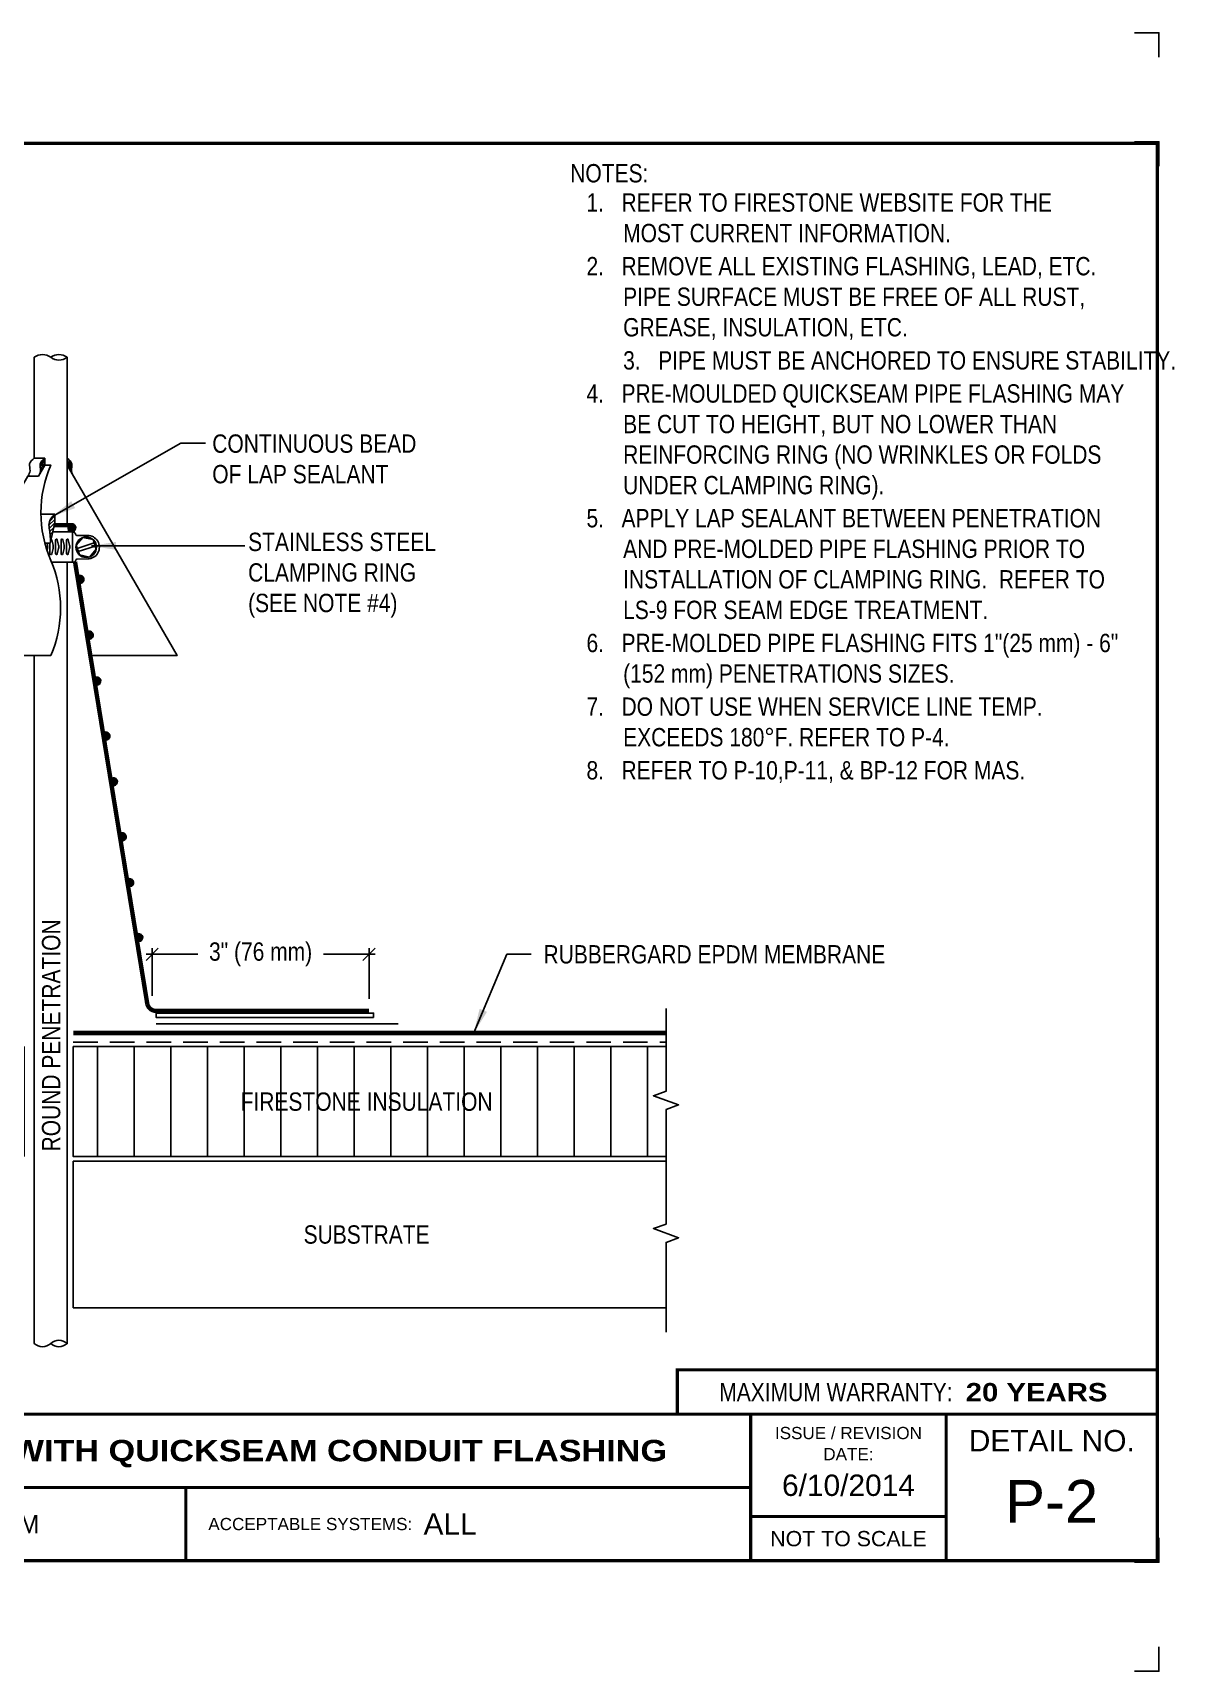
# Model space of a CAD drawing. Header units: inches. Extents: x 121.4 to 141.6, y -266 to -249.2.
# Drawn here: x 129.96 to 141.64, y -265.98 to -249.21 of the extents above; entities that cross this region are included whole.
import ezdxf
from ezdxf.enums import TextEntityAlignment as Align

# ---------------------------------------------------------------- set-up
doc = ezdxf.new("R2010")
doc.units = ezdxf.units.IN
doc.header["$MEASUREMENT"] = 0
doc.linetypes.add('HIDDEN', pattern=[0.375, 0.25, -0.125])
doc.layers.get('0').update_dxf_attribs({"linetype": 'CONTINUOUS'})
doc.layers.get('DEFPOINTS').update_dxf_attribs({"linetype": 'CONTINUOUS'})
for name, color, linetype in [('FSBP-ACCESSORY-OTHER', 7, 'CONTINUOUS'), ('FSBP-ADHESIVE', 1, 'HIDDEN'), ('FSBP-ANNO-NOTE', 7, 'CONTINUOUS'), ('FSBP-INSULATION', 7, 'CONTINUOUS'), ('FSBP-MEMBRANE', 7, 'CONTINUOUS'), ('FSBP-OTHER', 7, 'CONTINUOUS'), ('FSBP-SEALANTS', 1, 'CONTINUOUS'), ('FSBP-SUBSTRATE-GENERIC', 9, 'CONTINUOUS'), ('FSBP-TTLB', 7, 'CONTINUOUS'), ('FSBP-TTLB-BORDER', 7, 'CONTINUOUS'), ('FSBP-TTLB-TEXT', 7, 'CONTINUOUS')]:
    doc.layers.add(name, color=color, linetype=linetype)
doc.styles.add('FSBP_ARIAL', font='arial.ttf')
doc.styles.add('FSBP_ARIAL_BOLD', font='')
doc.styles.add('FSBP_ARIAL_NAR', font='ARIALN.TTF')
doc.styles.add('FSBP_BANKGOTHIC', font='bgothm.ttf')
doc.styles.get('FSBP_ARIAL_BOLD').set_extended_font_data('Arial Black')
doc.linetypes.add('ZIGZAG', pattern='A,0.0001,-0.2,[131,ltypeshp.shx,S=0.2,R=0,X=-0.2,Y=0],-0.4,[131,ltypeshp.shx,S=0.2,R=180,X=0.2,Y=0],-0.2', length=0.8001)
doc.dimstyles.new('FSBP-DIM', dxfattribs={"dimtxt": 0.1875, "dimasz": 0.125, "dimexe": 0.0625, "dimexo": 0.125, "dimgap": 0.125, "dimtad": 0, "dimdec": 0, "dimzin": 1, "dimdsep": 46, "dimlunit": 4, "dimtxsty": 'FSBP_ARIAL_NAR', "dimblk": 'OBLIQUE', "dimcen": 0.09375, "dimdle": 0.0625, "dimclrd": 256, "dimclre": 256, "dimclrt": 256, "dimadec": 0, "dimazin": 0, "dimtfac": 1, "dimtdec": 0, "dimtmove": 1, "dimatfit": 3, "dimfxl": 1, "dimtolj": 1, "dimtzin": 0, "dimlwd": -1, "dimlwe": -1, "dimarcsym": 0})
doc.dimstyles.new('FSBP-LEADER', dxfattribs={"dimtxt": 0.1875, "dimasz": 0.25, "dimexe": 0.0625, "dimexo": 0.125, "dimgap": 0.125, "dimtad": 0, "dimtih": 1, "dimtoh": 1, "dimdec": 4, "dimzin": 0, "dimdsep": 46, "dimlunit": 4, "dimtxsty": 'FSBP_ARIAL_NAR', "dimcen": 0.09375, "dimclrd": 256, "dimclre": 256, "dimclrt": 256, "dimadec": 0, "dimazin": 0, "dimtfac": 1, "dimtdec": 4, "dimtofl": 0, "dimtmove": 0, "dimatfit": 3, "dimfxl": 1, "dimtolj": 1, "dimtzin": 0, "dimlwd": -1, "dimlwe": -1, "dimarcsym": 0})

# ---------------------------------------------------------------- blocks, each defined once
blk = doc.blocks.new('_OBLIQUE')
at = {"color": 0, "linetype": 'ByBlock'}
blk.add_line((-0.5, -0.5), (0.5, 0.5), dxfattribs=at)
blk = doc.blocks.new('*D4')
at = {"layer": 'DEFPOINTS', "color": 0, "transparency": 16777216}
for p in [(131.1815459893808, -258.6420698453699), (131.1815459893808, -259.1902700882208), (133.3991071659752, -259.2211445939818)]:
    blk.add_point(p, dxfattribs=at)
at = {"layer": 'FSBP-ANNO-NOTE', "transparency": 16777216}
for p, q in [((131.1815459893808, -259.0652700882208), (131.1815459893808, -258.5795698453699)), ((133.3991071659752, -259.0961445939818), (133.3991071659752, -258.5795698453699)), ((131.1190459893808, -258.6420698453699), (131.6486783853179, -258.6420698453699)), ((133.4616071659752, -258.6420698453699), (132.9319747700382, -258.6420698453699))]:
    blk.add_line(p, q, dxfattribs=at)
at = {"layer": 'FSBP-ANNO-NOTE', "transparency": 16777216, "xscale": 0.125, "yscale": 0.125, "zscale": 0.125, "rotation": 180}
blk.add_blockref('_OBLIQUE', (131.1815459893808, -258.6420698453699), dxfattribs=at)
at = {"layer": 'FSBP-ANNO-NOTE', "transparency": 16777216, "xscale": 0.125, "yscale": 0.125, "zscale": 0.125}
blk.add_blockref('_OBLIQUE', (133.3991071659752, -258.6420698453699), dxfattribs=at)
at = {"layer": 'FSBP-ANNO-NOTE', "transparency": 16777216, "insert": (132.290326577678, -258.6420698453699), "char_height": 0.1875, "attachment_point": 5, "style": 'FSBP_ARIAL_NAR'}
blk.add_mtext('\\A1;3" (76 mm)', dxfattribs=at)
blk = doc.blocks.new('TTLB-EPDM_1')
at = {"layer": 'FSBP-TTLB-TEXT'}
h = blk.add_hatch(color=1, dxfattribs=at)
edge = h.paths.add_edge_path()
edge.add_arc((1.037309769669573, -0.1982514792917306), 0.1319107607348553, 264.0410451462098, 370.3106169565175)
edge.add_arc((1.027551646585694, 0.1214293576525799), 0.3273056962876235, 270.05058356628535, 295.23459397187514, ccw=False)
edge.add_arc((1.022801957313345, -0.06680179986895154), 0.1391656561713503, 249.3281275763668, 272.0749124149863, ccw=False)
edge.add_line((0.9736743133014443, -0.1970076156048179), (0.9474927838574558, -0.1852745150568325))
edge.add_arc((0.8939498971398288, -0.3394262635682071), 0.1631857907024099, 70.84590087378872, 194.3325259843273)
edge.add_arc((0.8444260109029493, -0.4259936440910768), 0.1179914261095279, 70.96950098067128, 156.9641407594482, ccw=False)
edge.add_arc((1.153141409296894, -0.4684497516079468), 0.3110405457095052, 150.3231137483159, 203.2084295854517)
edge.add_arc((0.7562495500622943, -0.6412608153899899), 0.1218587156617311, 0.8849157075190988, 24.34668939894999, ccw=False)
edge.add_arc((0.7493781665697374, -0.6475258110744375), 0.1289731377238325, -58.36655102076742, 3.6216782311386737, ccw=False)
edge.add_arc((0.8256699029544474, -0.5792158350996106), 0.1783301886510354, 267.2205474105585, 354.1381621173521)
edge.add_arc((0.7903121048625305, -0.6011409294291745), 0.212787892960859, 0.9996158580669322, 21.00503380861244)
edge.add_arc((1.01880712263941, -0.5666691048185161), 0.05136395668415847, 40.82117713173261, 125.52727787225791, ccw=False)
edge.add_line((1.057676976260041, -0.5330924682126437), (1.102776947655911, -0.4308018311949837))
edge.add_arc((1.040858222524664, -0.4699705673995949), 0.07326744446031509, 32.31675181867256, 66.31481236598174)
edge.add_arc((1.032262518825329, -0.5063316993097662), 0.1102246948011782, 69.8179132332389, 125.254734720681)
edge.add_arc((1.127708877207287, -0.368959353531244), 0.1659710644737306, 164.1569669952081, 196.5811013160487, ccw=False)
edge.add_line((0.9680425188342383, -0.3236487780942383), (1.023615334387159, -0.3294494641845773))
h = blk.add_hatch(color=1, dxfattribs=at)
edge = h.paths.add_edge_path()
edge.add_line((1.275239419159561, -0.6223407783464694), (1.415345367376062, -0.5660418822574371))
edge.add_arc((1.421019305783958, -0.5090099247487757), 0.05731350411836949, 181.9717871001989, 264.31851000495806, ccw=False)
edge.add_line((1.363739737527226, -0.5109819325197265), (1.363412352251203, -0.3102363679013962))
edge.add_arc((1.294263659668751, -0.3103491388303989), 0.06914878453844908, 0.0934405599591014, 72.42834396969012)
edge.add_line((1.315139561173908, -0.2444268274366692), (1.186839444240604, -0.3024209471341379))
edge.add_arc((1.175246268095289, -0.3585110609420917), 0.05727567197445628, -0.017399788185912257, 78.322067691347, ccw=False)
edge.add_line((1.232521937428658, -0.3585284546236807), (1.232574268422297, -0.555126496687123))
edge.add_arc((1.305699496415486, -0.5558575689677219), 0.07312888236350451, 179.4272023230205, 245.3845503102953)
h = blk.add_hatch(color=1, dxfattribs=at)
edge = h.paths.add_edge_path()
edge.add_line((1.792026821926584, -0.3839679064720229), (1.722158956877934, -0.2518542302253621))
edge.add_arc((1.720119655279638, -0.2529327078887852), 0.002306916790721817, 27.87197133405656, 117.3766794470751)
edge.add_line((1.719058846382097, -0.250884159729182), (1.610638460368705, -0.3070279753467702))
edge.add_arc((1.547088841662962, -0.3061026658494403), 0.06355635479880145, 359.165808011073, 425.8793658831422)
edge.add_line((1.573061729235633, -0.2480956029480268), (1.446879247402876, -0.3051325108639702))
edge.add_arc((1.407812067100189, -0.370357133046621), 0.07602957263902092, -3.441403975725109, 59.07992244284969, ccw=False)
edge.add_line((1.483704536400296, -0.3749210150788969), (1.483704536400296, -0.5723838140635706))
edge.add_arc((1.54053746518044, -0.568254406115083), 0.05698275005415228, 184.1557352478595, 255.3066498366543)
edge.add_line((1.526084036778343, -0.6233736605654059), (1.657291340682093, -0.570650514527486))
edge.add_arc((1.688298576827198, -0.5021390388423987), 0.0752015358480571, 207.5160880841914, 245.649226723163, ccw=False)
edge.add_arc((1.721050197024907, -0.4914488168456328), 0.1093332836229113, 179.4823365255141, 204.5537900001094, ccw=False)
edge.add_line((1.611721375809452, -0.4904610114968335), (1.611721375809452, -0.4126404716788983))
edge.add_arc((1.628589765097195, -0.414159299036043), 0.01693662875851176, 28.356188110622725, 174.8549701683585, ccw=False)
edge.add_arc((1.627340435522395, -0.4197189881350504), 0.02111886817708033, 22.216893572439517, 40.10213956426492, ccw=False)
edge.add_line((1.646891420738257, -0.4117336534413738), (1.666638796144639, -0.4549750258192233))
edge.add_arc((1.668737246926742, -0.4540167099035481), 0.002306916790685496, 204.545128184284, 299.6323508190091)
edge.add_line((1.669877862091766, -0.4560219186518992), (1.791128135493295, -0.3870515928837648))
edge.add_line((1.791128135493295, -0.3870515928837648), (1.792026821926584, -0.3839679064720229))
h = blk.add_hatch(color=1, dxfattribs=at)
h.paths.add_polyline_path([(2.063388732080512, -0.2583237030618903, 0.02524281661523788), (2.025024361750752, -0.2610532129309178, 0.1213611957758757), (1.901773912052249, -0.3008158885520373, 0.6151668103976068), (1.93274136141747, -0.6099060679591872, 0.05306812109568645), (1.967936229862175, -0.617865745600497, 0.1150932231766138), (2.099126721549737, -0.5994933789882708), (2.151195569562105, -0.4944891916583316, -0.08755405562188731), (2.104230609512001, -0.5187113292177372, -0.265591761123442), (1.992692314386659, -0.5010701623316862), (2.165347897647223, -0.4141184325909109, 0.4518949533370738), (2.166222728871162, -0.4107679608846269)])
h.paths.add_polyline_path([(2.014217313945437, -0.4188965037300676), (1.951113654018855, -0.4515330109460507, -0.3720533890450154), (1.973177450672722, -0.3607130665457561)], flags=16)
h = blk.add_hatch(color=1, dxfattribs=at)
edge = h.paths.add_edge_path()
edge.add_arc((2.260407392426802, -0.3775796671688782), 0.04152450223225729, 123.20805433950699, 232.2027298779723, ccw=False)
edge.add_line((2.237665217914071, -0.3428366421988329), (2.393535971665983, -0.2540943745380986))
edge.add_arc((2.394677353533142, -0.2560991469722482), 0.002306916790741334, 55.64644466176611, 119.65426054492559, ccw=False)
edge.add_line((2.395979141996861, -0.2541946229174954), (2.531809646140459, -0.3470380726374032))
edge.add_arc((2.530468902927946, -0.3489153772789875), 0.002306916790700397, -42.731101238422525, 54.4661353739603, ccw=False)
edge.add_line((2.532163440279987, -0.3504807552658491), (2.498457913851155, -0.3869673252714421))
edge.add_arc((2.496763376499139, -0.3854019472845934), 0.002306916790672934, 233.7527076894875, 317.26889876138785, ccw=False)
edge.add_line((2.495399362263356, -0.38726241234572), (2.413849913492982, -0.3274738082119626))
edge.add_arc((2.412485899257181, -0.3293342732731342), 0.002306916790720064, 53.75270768979358, 124.4135619297835)
edge.add_line((2.41118211687575, -0.3274311136421062), (2.382933981293377, -0.346782838468144))
edge.add_arc((2.38423776367478, -0.3486859980991606), 0.002306916790694898, 124.4135619293799, 231.8459020253626)
edge.add_line((2.382812599816248, -0.3505000469010184), (2.519899969301207, -0.4581994452042721))
edge.add_arc((2.494247019847682, -0.4908523236374461), 0.04152450223225742, -55.21225898295222, 51.84590202520428, ccw=False)
edge.add_line((2.517938320565804, -0.5249552055672808), (2.364434947484597, -0.6179520922513717))
edge.add_arc((2.36323960192349, -0.6159790200102006), 0.002306916790726996, 233.2955624372927, 301.20872157023314, ccw=False)
edge.add_line((2.361860787187538, -0.6178285429225383), (2.231266621301074, -0.5204709167214361))
edge.add_arc((2.232647938930649, -0.5186232623475259), 0.002306916790697672, 135.5134179846393, 233.21798691998708, ccw=False)
edge.add_line((2.231002150870836, -0.5170067083764565), (2.262839375599356, -0.4845937328397696))
edge.add_arc((2.264485163659225, -0.4862102868108537), 0.002306916790748497, 53.0352839999411, 135.513417985369, ccw=False)
edge.add_line((2.265872365996302, -0.4843670465239001), (2.361834678328762, -0.5565872257804898))
edge.add_arc((2.363221880665761, -0.5547439854936304), 0.002306916790627066, 233.0352840000685, 302.2362632414394)
edge.add_line((2.36445241715569, -0.5566953042850713), (2.39428499383348, -0.5378823484768844))
edge.add_arc((2.393054457343549, -0.5359310296853765), 0.002306916790685166, 302.2362632406177, 412.2027298768422)
edge.add_line((2.394468296066179, -0.5341081404551886), (2.234958295420142, -0.4103916733127022))
h = blk.add_hatch(color=1, dxfattribs=at)
edge = h.paths.add_edge_path()
edge.add_line((2.763460561272041, -0.2072496393923444), (2.763460561272041, -0.2969520779963801))
edge.add_arc((2.765767478062699, -0.2969520779963943), 0.00230691679065842, 179.9999999996471, 269.9999999996471)
edge.add_line((2.765767478062685, -0.2992589947870528), (2.835417693520355, -0.2992589947870528))
edge.add_arc((2.835417693520355, -0.3015659115777538), 0.002306916790701052, 0, 90, ccw=False)
edge.add_line((2.837724610311056, -0.3015659115777538), (2.837724610311056, -0.3790761307453892))
edge.add_arc((2.83541769352037, -0.3790761307453749), 0.002306916790686842, 269.99999999964706, 359.99999999964706, ccw=False)
edge.add_line((2.835417693520355, -0.3813830475360618), (2.765767478062685, -0.3813830475360618))
edge.add_arc((2.765767478062699, -0.3836899643267202), 0.00230691679065842, 90.00000000035294, 180.0000000003529)
edge.add_line((2.763460561272041, -0.3836899643267344), (2.763460561272041, -0.5033995910642801))
edge.add_arc((2.836735953378943, -0.5071368822038516), 0.07337063740681413, 177.0802527808789, 245.3249543133826)
edge.add_line((2.806105814540615, -0.5738080530967267), (2.674529557384915, -0.6226036013049594))
edge.add_arc((2.708610405062069, -0.564298408791804), 0.06753517344606039, 177.0345319916277, 239.6926428024901, ccw=False)
edge.add_line((2.641165668230087, -0.560804539009709), (2.641165668230087, -0.3836899643267344))
edge.add_arc((2.638858751439429, -0.3836899643267202), 0.00230691679065842, 359.9999999996471, 449.999999999647)
edge.add_line((2.638858751439443, -0.3813830475360618), (2.572857950769389, -0.3813830475360618))
edge.add_line((2.572857950769389, -0.3813830475360618), (2.763460561272041, -0.2072496393923444))
h = blk.add_hatch(color=1, dxfattribs=at)
edge = h.paths.add_edge_path(flags=16)
edge.add_arc((2.940363509127394, -0.4847985213681437), 0.1684614578629418, 344.5558804047865, 417.0140046669545)
edge.add_arc((3.194458079644619, -0.3883534532477785), 0.1684614578629414, 164.5558804047864, 237.0140046669546)
edge = h.paths.add_edge_path()
edge.add_arc((3.069375116502199, -0.4399344555144872), 0.1828726885096673, 136.0914512150047, 191.213418978326)
edge.add_arc((3.064939550433406, -0.4318234379590333), 0.1803148804748503, 194.0167254156723, 240.6663730831859)
edge.add_arc((3.098047041778981, -0.3845058757092554), 0.2378525180183701, 239.2975390661776, 264.2889872773176)
edge.add_arc((3.04884478212623, -0.4190232383793012), 0.203760689247156, 277.1986764832036, 326.503572961274)
edge.add_arc((3.077739326803546, -0.4341046616465112), 0.171374865791709, 325.3768876809902, 406.3828327799087)
edge.add_arc((3.011839488065919, -0.4896144380417797), 0.2571945645850002, 44.28462553519766, 73.82901434867304)
edge.add_arc((3.117152499586992, -0.4983433120546693), 0.2579560664039132, 97.50292863483666, 134.1039137579027)
h = blk.add_hatch(color=1, dxfattribs=at)
edge = h.paths.add_edge_path()
edge.add_line((3.322690228557462, -0.5721896537377091), (3.322690228557462, -0.3749210150788969))
edge.add_arc((3.246797759257384, -0.3703571330465745), 0.076029572638996, 356.5585960242387, 419.0799224428129)
edge.add_line((3.285864939560099, -0.3051325108639702), (3.412047421392799, -0.2480956029480268))
edge.add_arc((3.386074533820159, -0.3061026658494941), 0.06355635479883807, 0.3962622833877276, 65.87936588318718, ccw=False)
edge.add_line((3.449629368605429, -0.3056631084210863), (3.580526418688805, -0.2593848434574539))
edge.add_arc((3.555744121700958, -0.3530904070730321), 0.09692726601172152, 2.366977007666776, 75.18615851992018, ccw=False)
edge.add_line((3.652588689330287, -0.3490873311063041), (3.652588689330287, -0.4883770011386872))
edge.add_arc((3.761877549389556, -0.4914934052703811), 0.1093332836229047, 178.3666365323574, 204.5537900000422)
edge.add_arc((3.729125929191727, -0.5021836272670953), 0.07520153584796169, 207.5160880841711, 245.2240541443093)
edge.add_line((3.697611150971852, -0.5704631245385627), (3.572585913552643, -0.6207021253773775))
edge.add_arc((3.59534718600759, -0.5526356419907701), 0.07177131519198746, 180.3328587115751, 251.51018566665869, ccw=False)
edge.add_line((3.523577081955409, -0.5530525936986663), (3.523577081955409, -0.4153032515383615))
edge.add_arc((3.486319529276879, -0.4148773504126441), 0.0372599868942854, 359.3450650296066, 449.0500281941028)
edge.add_arc((3.482769874121713, -0.4419622099033496), 0.06447454900600783, 86.29402372314017, 119.8211331593848)
edge.add_line((3.450707067966732, -0.3860252459975726), (3.450707067966732, -0.4904610114968335))
edge.add_arc((3.560035889182251, -0.491448816845647), 0.1093332836229751, 179.4823365255069, 204.5537900001023)
edge.add_arc((3.527284268984408, -0.5021390388424952), 0.07520153584796385, 207.5160880841699, 245.6492267231416)
edge.add_line((3.496277032839316, -0.570650514527486), (3.365069728935509, -0.6233736605654059))
edge.add_arc((3.37950248606194, -0.5682868177318081), 0.05694615642555727, 183.9298782390169, 255.318496325343, ccw=False)
h = blk.add_hatch(color=1, dxfattribs=at)
h.paths.add_polyline_path([(3.957695472291277, -0.2583237030618903, 0.02524281661523822), (3.919331101961575, -0.2610532129309178, 0.1085638477195505), (3.807890832595604, -0.2939221658134414, 0.6425897848490651), (3.827048101628293, -0.6099060679591872, 0.05306812109569052), (3.862242970072884, -0.617865745600497, 0.1150932231766133), (3.993433461760503, -0.5994933789882708), (4.045502309772871, -0.4944891916583316, -0.08755405562189084), (3.998537349722767, -0.5187113292177372, -0.2655917611234366), (3.886999054597368, -0.5010701623316862), (4.059654637857989, -0.4141184325909109, 0.4518949533370731), (4.060529469081928, -0.4107679608846269)])
h.paths.add_polyline_path([(3.90852405415626, -0.4188965037300676), (3.845420394229677, -0.4515330109460507, -0.3720533890450147), (3.867484190883488, -0.3607130665457561)], flags=16)
at = {"layer": 'DEFPOINTS', "linetype": 'Continuous', "ltscale": 1.75}
for points in [[(-0.015625, 13.88083333333333), (-0.015625, 14.13083333333333), (0.234375, 14.13083333333333)], [(20.01562500000003, 13.88083333333333), (20.01562500000003, 14.13083333333333), (19.76562500000003, 14.13083333333333)], [(-0.015625, -2.380833333333342), (-0.015625, -2.630833333333342), (0.234375, -2.630833333333342)], [(20.01562500000003, -2.380833333333342), (20.01562500000003, -2.630833333333342), (19.76562500000003, -2.630833333333342)]]:
    blk.add_lwpolyline(points, dxfattribs=at)
at = {"layer": 'DEFPOINTS', "color": 1}
for points in [[(0.234375, 13.015625), (-0.015625, 13.015625), (-0.015625, 12.765625)], [(20.015625, 12.765625), (20.015625, 13.015625), (19.765625, 13.015625)], [(0.234375, -1.515625), (-0.015625, -1.515625), (-0.015625, -1.265625)], [(20.015625, -1.265625), (20.015625, -1.515625), (19.765625, -1.515625)]]:
    blk.add_lwpolyline(points, dxfattribs=at)
at = {"layer": 'FSBP-TTLB', "const_width": 0.03125}
blk.add_lwpolyline([(15.09028770518938, 0), (20, 0), (20, 0.4512598240669945), (15.09028770518938, 0.4512598240669945)], close=True, dxfattribs=at)
for points in [[(0, 0), (0, -1.5), (20, -1.5), (20, 0), (0, 0)], [(4.825208527206769, 0), (4.825208527206769, -0.75)], [(15.84028770518938, 0), (15.84028770518938, -1.5)], [(17.84110496735593, 0), (17.84110496735593, -1.5)], [(20, 0), (20, -1.5)], [(4.825208527206769, -0.75), (15.84028770518938, -0.75)], [(4.825208527206769, -0.75), (4.825208527206769, -1.5)], [(15.84028770518938, -1.048740175933006), (17.84110496735593, -1.048740175933006)]]:
    blk.add_lwpolyline(points, dxfattribs=at)
at = {"layer": 'FSBP-TTLB-BORDER', "const_width": 0.03125}
blk.add_lwpolyline([(20, 0), (20, 13), (0, 13), (0, 0)], dxfattribs=at)
at = {"layer": 'FSBP-TTLB-TEXT', "color": 1}
blk.add_line((0.7358432058323388, -0.379822754145593), (0.7358432058323388, -0.379822754145593), dxfattribs=at)
for points in [[(1.023615323725323, -0.3294494630716969, 0.5000510906601082), (1.167090420776901, -0.1746414942047778, -0.1103304102359608), (1.027840608309816, -0.2058762110801382, -0.09957876667165425), (0.9736743133014443, -0.1970076156048179), (0.9474927838574558, -0.1852745150568325, 0.5978159689075124), (0.7358432058323388, -0.379822754145593, -0.3938834584182213), (0.8828996422548698, -0.3144510229727047, 0.2349406564350952), (0.86727108227484, -0.5910237178633082, -0.1027304183841549), (0.8780937320133262, -0.6393788197974146, -0.2772692352614086), (0.8170223912655956, -0.7573362346216896, 0.3985429150902959), (1.003067614090241, -0.5974286950643517, 0.0875124847930418), (0.9889600163401155, -0.5248671157293501, -0.3874031597924062), (1.057676976260041, -0.5330924682126437), (1.102776947655911, -0.4308018311949837, 0.1494423498871741), (1.07029056398062, -0.4028746979725923, 0.2467195073738216), (0.9686394281704906, -0.4163228904100862, -0.1424285161541127), (0.9680425188342383, -0.3236487780942383), (1.023615334387159, -0.3294494641845773)], [(2.166222728871162, -0.4107679608846269), (2.063388732080512, -0.2583237030618903, 0.02524281661523788), (2.025024361750752, -0.2610532129309178, 0.1085638477195265), (1.913584092384895, -0.2939221658134414, 0.6425897848491228), (1.93274136141747, -0.6099060679591872, 0.05306812109568648), (1.967936229862175, -0.617865745600497, 0.1150932231766137), (2.099126721549737, -0.5994933789882708), (2.151195569562105, -0.4944891916583316, -0.0875540556218873), (2.104230609512001, -0.5187113292177372, -0.2655917611234418), (1.992692314386659, -0.5010701623316862), (2.165347897647223, -0.4141184325909109)], [(2.763460561272041, -0.2072496393923444), (2.763460561272041, -0.2969520779963801, 0.4142135623730958), (2.765767478062685, -0.2992589947870528), (2.835417693520355, -0.2992589947870528, -0.414213562373095), (2.837724610311056, -0.3015659115777538), (2.837724610311056, -0.3790761307453892, -0.4142135623730938), (2.835417693520355, -0.3813830475360618), (2.765767478062685, -0.3813830475360618, 0.4142135623730958), (2.763460561272041, -0.3836899643267344), (2.763460561272041, -0.5033995910642801, 0.3068985753588853), (2.806105814540615, -0.5738080530967267), (2.674529557384915, -0.6226036013049594, -0.2804194150632976), (2.641165668230087, -0.560804539009709), (2.641165668230087, -0.3836899643267344, 0.414213562373095), (2.638858751439443, -0.3813830475360618), (2.572857950769389, -0.3813830475360618), (2.763460561272041, -0.2072496393923444)], [(4.060529469081928, -0.4107679608846269), (3.957695472291277, -0.2583237030618903, 0.02524281661523788), (3.919331101961575, -0.2610532129309178, 0.1085638477195265), (3.807890832595604, -0.2939221658134414, 0.6425897848491228), (3.827048101628293, -0.6099060679591872, 0.05306812109568648), (3.862242970072884, -0.617865745600497, 0.1150932231766137), (3.993433461760503, -0.5994933789882708), (4.045502309772871, -0.4944891916583316, -0.0875540556218873), (3.998537349722767, -0.5187113292177372, -0.2655917611234418), (3.886999054597368, -0.5010701623316862), (4.059654637857989, -0.4141184325909109)], [(4.059654637857989, -0.4141184325909109, 0.4518949533370731), (4.060529469081928, -0.4107679608846269, 0.4518949533370731)]]:
    blk.add_lwpolyline(points, format="xyb", dxfattribs=at)
for points in [[(1.275239419159561, -0.6223407783464694), (1.415345367376062, -0.5660418822574371, -0.3756100036733062), (1.363739737527226, -0.5109819325197265), (1.363412352251203, -0.3102363679013962, 0.3265360292958048), (1.315139561173908, -0.2444268274366692), (1.186839444240604, -0.3024209471341379, -0.3557863980845349), (1.232521937428658, -0.3585284546236807), (1.232574268422297, -0.555126496687123, 0.2960110723418457)], [(1.792026821926584, -0.3839679064720229), (1.722158956877934, -0.2518542302253621, 0.4116839150163434), (1.719058846382097, -0.250884159729182), (1.610638460368705, -0.3070279753467702, 0.2996033003794034), (1.573061729235633, -0.2480956029480268), (1.446879247402876, -0.3051325108639702, -0.2797757560995365), (1.483704536400296, -0.3749210150788969), (1.483704536400296, -0.5723838140635706, 0.320828638474519), (1.526084036778343, -0.6233736605654059), (1.657291340682093, -0.570650514527486, -0.1679398621276611), (1.621603752698661, -0.5368819723450571, -0.1098333365370753), (1.611721375809452, -0.4904610114968335), (1.611721375809452, -0.4126404716788983, -0.743334502655012), (1.64349420176768, -0.4061152228778298, -0.07819791644735608), (1.646891420738257, -0.4117336534413738), (1.666638796144639, -0.4549750258192233, 0.4404648714563479), (1.669877862091766, -0.4560219186518992), (1.791128135493295, -0.3870515928837648)], [(2.234958295420142, -0.4103916733127022, -0.5150044486718882), (2.237665217914071, -0.3428366421988329), (2.393535971665983, -0.2540943745380986, -0.2867822934100265), (2.395979141996861, -0.2541946229174954), (2.531809646140459, -0.3470380726374032, -0.4515027974650387), (2.532163440279987, -0.3504807552658491), (2.498457913851155, -0.3869673252714421, -0.3814439164929681), (2.495399362263356, -0.38726241234572), (2.413849913492982, -0.3274738082119626, 0.3184718635035665), (2.41118211687575, -0.3274311136421062), (2.382933981293377, -0.346782838468144, 0.5064094529656681), (2.382812599816248, -0.3505000469010184), (2.519899969301207, -0.4581994452042721, -0.5043597839115849), (2.517938320565804, -0.5249552055672808), (2.364434947484597, -0.6179520922513717, -0.3053163970316367), (2.361860787187538, -0.6178285429225383), (2.231266621301074, -0.5204709167214361, -0.4541703869768119), (2.231002150870836, -0.5170067083764565), (2.262839375599356, -0.4845937328397696, -0.3762644290664977), (2.265872365996302, -0.4843670465239001), (2.361834678328762, -0.5565872257804898, 0.3114700032088108), (2.36445241715569, -0.5566953042850713), (2.39428499383348, -0.5378823484768844, 0.520381097387146), (2.394468296066179, -0.5341081404551886)], [(2.937624918725987, -0.3131105398334029, 0.2452625673097023), (2.889993533867141, -0.4754966266250307, 0.2064059665179019), (2.976604338974084, -0.5890186876871866, 0.1094800500670344), (3.074378098474654, -0.6211778035979165, 0.2185147641853038), (3.218764944843201, -0.5314757029352819, 0.3689489483072479), (3.195959963110113, -0.3100352223135445, 0.1296305888694145), (3.0834694040758, -0.242595816912754, 0.1610736375384317)], [(3.322690228557462, -0.5721896537377091), (3.322690228557462, -0.3749210150788969, 0.2797757560995341), (3.285864939560099, -0.3051325108639702), (3.412047421392799, -0.2480956029480268, -0.2937618496109166), (3.449629368605429, -0.3056631084210863), (3.580526418688805, -0.2593848434574539, -0.3288760160581939), (3.652588689330287, -0.3490873311063041), (3.652588689330287, -0.4883770011386872, 0.114762897203527), (3.662431105063263, -0.536926560769686, 0.166032965990522), (3.697611150971852, -0.5704631245385627), (3.572585913552643, -0.6207021253773775, -0.3209557512194564), (3.523577081955409, -0.5530525936986663), (3.523577081955409, -0.4153032515383615, 0.4127061514896111), (3.48693727661589, -0.3776224848030694, 0.1473421876160361), (3.450707067966732, -0.3860252459975726), (3.450707067966732, -0.4904610114968335, 0.1098333365370753), (3.460589444855941, -0.5368819723450855, 0.1679398621276611), (3.496277032839316, -0.570650514527486), (3.365069728935509, -0.6233736605654059, -0.3219729545308964), (3.322690228557462, -0.5721896537377091, 29.1476284739)], [(1.951113654018855, -0.4515330109460507), (2.014217313945437, -0.4188965037300676), (1.973177450672722, -0.3607130665457561, 0.3720533890450154)], [(3.10274193015772, -0.5296595419651595, 0.3271311138286319), (3.032079658614293, -0.3434924326507627, 0.3271311138286322)], [(3.845420394229677, -0.4515330109460507), (3.90852405415626, -0.4188965037300676), (3.867484190883488, -0.3607130665457561, 0.3720533890450154)]]:
    blk.add_lwpolyline(points, format="xyb", close=True, dxfattribs=at)
at = {"layer": 'FSBP-TTLB-TEXT'}
for points, const_width in [([(1.233926579809207, -0.6584455781731435), (3.691229482685259, -0.6584455781731577)], 0.0078125), ([(10.06152282927678, -0.75), (10.06152282927678, -1.5)], 0.03125), ([(1.233926579809207, -0.8761560960495984), (3.691229482685259, -0.8761560960495842)], 0.0078125)]:
    blk.add_lwpolyline(points, dxfattribs=dict(at, const_width=const_width))
at = {"layer": 'FSBP-TTLB-TEXT', "color": 1}
for centre, start, end in [((1.789987520328282, -0.3850463841354355), 299.6323508193319, 27.87197133380463), ((2.164310260790558, -0.412058050385383), 296.7304547840455, 34.00233684987403)]:
    blk.add_arc(centre, 0.00230691679068068, start, end, dxfattribs=at)
at = {"layer": 'FSBP-TTLB-TEXT', "style": 'FSBP_ARIAL_NAR'}
blk.add_text('MAXIMUM WARRANTY:', height=0.1875, dxfattribs=at).set_placement((17.90516569312837, 0.2256299120335257), align=Align.MIDDLE_RIGHT)
at = {"layer": 'FSBP-TTLB-TEXT'}
for s, height, style, p in [('ISSUE / REVISION', 0.125, 'FSBP_ARIAL', (16.84069633627263, -0.1938496373466023)), ('DETAIL NO.', 0.21875, 'FSBP_ARIAL', (18.92055248367797, -0.2724398367368792)), ('DATE:', 0.125, 'FSBP_ARIAL', (16.84069633627263, -0.409973105348854)), ('RubberGard  EPDM', 0.1875, 'FSBP_BANKGOTHIC', (7.443365678241776, -1.125)), ('TM', 0.0625, 'FSBP_BANKGOTHIC', (8.023397742165457, -1.062518816683806)), ('www.firestonebpco.com', 0.15625, 'FSBP_ARIAL', (2.462578031247233, -1.268657306740124)), ('NOT TO SCALE', 0.15625, 'FSBP_ARIAL', (16.84069633627263, -1.274370087966503))]:
    blk.add_text(s, height=height, dxfattribs=dict(at, style=style)).set_placement(p, align=Align.MIDDLE_CENTER)
at = {"layer": 'FSBP-TTLB-TEXT', "lineweight": 18, "style": 'FSBP_ARIAL_BOLD'}
blk.add_text('BUILDING PRODUCTS', height=0.1484375, dxfattribs=at).set_placement((2.462578031247233, -0.7673008371113639), align=Align.MIDDLE_CENTER)
at = {"layer": 'FSBP-TTLB-TEXT', "color": 1}
for s, height, style, p in [('NOBODY COVERS YOU BETTER.', 0.171875, 'FSBP_ARIAL_BOLD', (2.412604263603384, -1.041650450587369)), ('TM', 0.0625, 'FSBP_BANKGOTHIC', (4.576671173373001, -0.9725745042934193))]:
    blk.add_text(s, height=height, dxfattribs=dict(at, style=style)).set_placement(p, align=Align.MIDDLE_CENTER)
at = {"layer": 'FSBP-TTLB-TEXT', "style": 'FSBP_ARIAL'}
blk.add_text('ACCEPTABLE SYSTEMS:', height=0.125, dxfattribs=at).set_placement((10.29281281591562, -1.125), align=Align.MIDDLE_LEFT)
at = {"layer": 'FSBP-TTLB-TEXT'}
for tag, height, style, p in [('MAXIMUM_WARRANTY', 0.1875, 'FSBP_ARIAL_BOLD', (18.03987100774941, 0.2240244307510579)), ('ACCPT_SYSTEMS', 0.21875, 'FSBP_ARIAL', (12.49438170418193, -1.125))]:
    blk.add_attdef(tag, text='', height=height, dxfattribs=dict(at, style=style)).set_placement(p, align=Align.MIDDLE_LEFT)
for tag, height, style, p in [('DETAIL_DESCP_LINE_1', 0.21875, 'FSBP_ARIAL_BOLD', (10.33118450231211, -0.3736318192489421)), ('ISSUE_REV_DATE', 0.21875, 'FSBP_ARIAL', (16.84069633627263, -0.7282559425942452)), ('DETAIL_NUMBER', 0.4375, 'FSBP_ARIAL', (18.91941590748775, -0.8931630692489421))]:
    blk.add_attdef(tag, text='', height=height, dxfattribs=dict(at, style=style)).set_placement(p, align=Align.MIDDLE_CENTER)

msp = doc.modelspace()

# ---------------------------------------------------------------- hatches: boundary and pattern name
at = {"layer": 'FSBP-INSULATION'}
h = msp.add_hatch(dxfattribs=at)
h.set_pattern_fill('LINE', color=256, scale=3, angle=90, style=0)
h.set_pattern_definition([(90, (-129.2522274848305, -246.4904198004088), (-0.375, 2.296136913416957e-17), [])])
h.paths.add_polyline_path([(130.3117310541574, -260.7114570939817), (136.4373509955418, -260.7114570939817), (136.4373509955416, -260.2298757187634), (136.5661389995786, -260.1830007187634), (136.3085629915047, -260.0892507187634), (136.4373509955416, -260.0423757187634), (136.4373509955417, -259.5864570939818), (130.3117310541574, -259.5864570939817)])
h.paths.add_polyline_path([(129.9754908428848, -260.7114570939817), (129.9754908428848, -259.5864570939817), (123.8779944205742, -259.5864570939817), (123.8779944205742, -260.0423757187635), (123.7492064165374, -260.0892507187635), (124.0067824246111, -260.1830007187634), (123.8779944205742, -260.2298757187635), (123.8779944205743, -260.7114570939817)])
h.paths.add_polyline_path([(132.0371966353543, -260.2944102829313), (134.7118854143447, -260.2944102829313), (134.7118854143447, -260.0033760059872), (132.0371966353543, -260.0033760059872)], flags=24)
h.paths.add_polyline_path([(125.5893982422343, -260.2944102829313), (128.2640870212247, -260.2944102829313), (128.2640870212247, -260.0033760059872), (125.5893982422343, -260.0033760059872)], flags=24)
at = {"layer": 'FSBP-MEMBRANE'}
for points in [[(130.3646697142615, -254.3207749285687, 1), (130.3517449148797, -254.2388736200534)], [(130.4492860439482, -254.8479727344204, 1), (130.4363612445664, -254.7660714259053)], [(130.5440227273072, -255.4183452482394, 1), (130.5310979279254, -255.3364439397242)], [(130.6205320901658, -255.8870952482394, 1), (130.607607290784, -255.8051939397242)], [(130.7127918416928, -256.4495952482393, 1), (130.6998670423109, -256.3676939397242)], [(130.7903326577738, -256.9183452482393, 1), (130.777407858392, -256.8364439397242)], [(130.8802062329437, -257.4808452482393, 1), (130.8672814335619, -257.3989439397242)], [(130.9572173451114, -257.9495952482393, 1), (130.9442925457295, -257.8676939397242)], [(131.0496840084963, -258.5120952482393, 1), (131.0367592091145, -258.4301939397242)]]:
    msp.add_hatch(color=256, dxfattribs=at).paths.add_polyline_path(points)
at = {"layer": 'FSBP-SEALANTS'}
h = msp.add_hatch(dxfattribs=at)
h.set_pattern_fill('ANSI31', color=256, scale=0.1, angle=90, style=0)
h.set_pattern_definition([(135, (-64.75222748483031, -228.9904198004087), (-0.008838834764831846, -0.008838834764831844), [])])
edge = h.paths.add_edge_path()
edge.add_spline(control_points=[(130.082655578647, -253.5666314807836), (130.0608365396712, -253.5846853951761), (130.0193606788188, -253.619004122138), (130.0493606034185, -253.693391688126), (130.0277731111944, -253.7319893808634), (130.0177763025458, -253.7498633304898)], knot_values=[0, 0, 0, 0, 0.07632834637671418, 0.1450927273626338, 0.2044010808415739, 0.2044010808415739, 0.2044010808415739, 0.2044010808415739], degree=3, periodic=0)
edge.add_line((130.0177763025469, -253.7498633304894), (130.0826555786469, -253.6374891279243))
edge.add_line((130.082655578647, -253.6374891279242), (130.082655578647, -253.5666314807836))
edge = h.paths.add_edge_path()
edge.add_spline(control_points=[(130.3766103302586, -253.7498633304898), (130.36661352161, -253.7319893808634), (130.345026029386, -253.693391688126), (130.3750259539856, -253.619004122138), (130.3335500931332, -253.5846853951761), (130.3117310541575, -253.5666314807836)], knot_values=[0, 0, 0, 0, 0.05930835347894009, 0.1280727344648597, 0.2044010808415739, 0.2044010808415739, 0.2044010808415739, 0.2044010808415739], degree=3, periodic=0)
edge.add_line((130.3117310541575, -253.5666314807836), (130.3117310541575, -253.6374891279241))
edge.add_line((130.3117310541574, -253.6374891279242), (130.3766103302567, -253.7498633304861))
h = msp.add_hatch(dxfattribs=at)
h.set_pattern_fill('ANSI31', color=256, scale=0.2, style=0)
h.set_pattern_definition([(45, (-107.8619436387523, -246.4860297964572), (-0.01767766952966369, 0.01767766952966369), [])])
edge = h.paths.add_edge_path()
edge.add_spline(control_points=[(130.1858012844376, -254.1388755954817), (130.1623435531082, -254.1642098738846), (130.1076762093708, -254.2232504386496), (130.1425873634403, -254.3356581224739), (130.1399167391814, -254.4074749155049), (130.1388365933902, -254.4365215350226)], knot_values=[0, 0, 0, 0, 0.09750481262212997, 0.2272312284934317, 0.3153326677369117, 0.3153326677369117, 0.3153326677369117, 0.3153326677369117], degree=3, periodic=0)
edge.add_line((130.1388365933902, -254.4365215350226), (130.1858012844326, -254.2266951458227))
edge.add_line((130.1858012844326, -254.2266951458228), (130.1858012844326, -254.1388755954872))

# ---------------------------------------------------------------- linework, layer by layer
at = {"layer": 'FSBP-ACCESSORY-OTHER', "linetype": 'Continuous'}
for p, q in [((130.3646697142617, -254.3207749285687), (130.1647437427818, -254.3207749285687)), ((130.3646697142617, -254.3207749285687), (130.3646697142619, -254.6316682429431)), ((130.4115609190573, -254.3578223042898), (130.5202116068711, -254.3564168595329)), ((130.4143779375738, -254.4893027208189), (130.5878362388614, -254.4320035987126)), ((130.4121850076442, -254.5982931719437), (130.5223581347325, -254.5968767928639)), ((130.4254051587645, -254.522684786466), (130.598863460052, -254.4653856643598))]:
    msp.add_line(p, q, dxfattribs=at)
at = {"layer": 'FSBP-ACCESSORY-OTHER'}
msp.add_line((130.3655546608791, -254.6316682429431), (130.1523995913112, -254.6316682429431), dxfattribs=at)
msp.add_lwpolyline([(129.9106115667884, -253.7498633304812), (128.8504908428848, -255.586046286439), (130.143610948521, -255.5860462864389, 0.2063723591214683), (130.143610948521, -254.6117677071816, -0.2063723591213749), (130.143610948521, -253.6374891279242), (130.082655578647, -253.6374891279242)], format="xyb", dxfattribs=at)
at = {"layer": 'FSBP-ACCESSORY-OTHER', "linetype": 'Continuous'}
msp.add_lwpolyline([(130.3117310541575, -253.6374891279242), (131.4367310541575, -255.586046286439), (130.5730237230113, -255.586046286439)], dxfattribs=at)
for points in [[(130.1052638275226, -254.510855575746), (130.1104726723831, -254.4897042271541, 0.1213203435596549), (130.1104726723831, -254.4560778151026), (130.1056566377976, -254.4365215350226)], [(130.1359499563144, -254.4365215350226), (130.1359499563144, -254.5432035211284, 0.8860120870618807), (130.1532731083229, -254.5453051718817), (130.1669656958273, -254.4897042278734, 0.1213203435596549), (130.1669656958273, -254.4560778158221), (130.1532731083229, -254.4004768703752, 0.2340964260192427), (130.1482385005784, -254.3945161860441, 0.2340964260192427)]]:
    msp.add_lwpolyline(points, format="xyb", dxfattribs=at)
for points in [[(130.1924429797587, -254.5432035218477, 0.8860120870517475), (130.2097661317673, -254.545305172601), (130.2234587192716, -254.4897042285928, 0.1213203435596549), (130.2234587192716, -254.4560778165414), (130.2097661317673, -254.4004768710945, 0.8860120870517477), (130.1924429797587, -254.4025785218477)], [(130.248936003203, -254.5432035225671, 0.8860120870517475), (130.2662591552116, -254.5453051733203), (130.2799517427159, -254.4897042293121, 0.1213203435596549), (130.2799517427159, -254.4560778172606), (130.2662591552116, -254.4004768718138, 0.8860120870517477), (130.248936003203, -254.4025785225671)], [(130.3054290266473, -254.5432035232864, 0.8860120870517475), (130.3227521786559, -254.5453051740396), (130.3364447661602, -254.4897042300314, 0.1213203435596549), (130.3364447661602, -254.4560778179799), (130.3227521786559, -254.4004768725331, 0.8860120870517477), (130.3054290266473, -254.4025785232864)]]:
    msp.add_lwpolyline(points, format="xyb", close=True, dxfattribs=at)
msp.add_lwpolyline([(130.6098906812429, -254.4987677300069), (130.5768090176705, -254.3986215330654), (130.4735390352405, -254.3771979956478), (130.403350716383, -254.4559206551717), (130.4364323799554, -254.5560668521132), (130.5397023623853, -254.5774903895308)], close=True, dxfattribs=at)
msp.add_circle((130.5066206988129, -254.4773441925893), 0.10546875, dxfattribs=at)
msp.add_arc((130.5207748525671, -254.4766513790082), 0.1202358387469613, 270.7365505111253, 90.74110494489848, dxfattribs=at)
for points in [[(130.3646697142617, -254.3207749285686), (130.3926644660579, -254.3330130405785), (130.3998059291494, -254.3511711015184), (130.4115609190573, -254.3578223042898)], [(130.3655546608791, -254.6316682429431), (130.3985420513368, -254.6182563638768), (130.4003377174279, -254.6060572135331), (130.4121850076442, -254.5982931719437)]]:
    msp.add_spline(points, degree=3, dxfattribs=at)
at = {"layer": 'FSBP-ADHESIVE', "linetype": 'ZIGZAG', "ltscale": 0.17}
msp.add_line((131.2223049540757, -259.3520820939817), (133.6959821659752, -259.3520820939817), dxfattribs=at)
at = {"layer": 'FSBP-ADHESIVE', "linetype": 'HIDDEN'}
msp.add_line((130.3742310541573, -259.5395820939817), (136.4373509955419, -259.5395820939817), dxfattribs=at)
at = {"layer": 'FSBP-INSULATION'}
msp.add_lwpolyline([(136.4373509955416, -259.1958320939817), (136.4373509955416, -260.0423757187634), (136.3085629915047, -260.0892507187634), (136.5661389995786, -260.1830007187634), (136.4373509955416, -260.2298757187634), (136.4373509955419, -260.7114570939817), (130.3742310541574, -260.7114570939817), (130.3742310541574, -259.5864570939817), (136.4373509955417, -259.5864570939817)], dxfattribs=at)
at = {"layer": 'FSBP-MEMBRANE'}
for p, q in [((130.3646697142615, -254.3207749285687), (130.3517449148797, -254.2388736200534)), ((130.4492860439482, -254.8479727344204), (130.4363612445664, -254.7660714259053)), ((130.5440227273072, -255.4183452482394), (130.5310979279254, -255.3364439397242)), ((130.6205320901658, -255.8870952482394), (130.607607290784, -255.8051939397242)), ((130.7127918416928, -256.4495952482393), (130.6998670423109, -256.3676939397242)), ((130.7903326577738, -256.9183452482393), (130.777407858392, -256.8364439397242)), ((130.8802062329437, -257.4808452482393), (130.8672814335619, -257.3989439397242)), ((130.9572173451114, -257.9495952482393), (130.9442925457295, -257.8676939397242)), ((131.0496840084963, -258.5120952482393), (131.0367592091145, -258.4301939397242))]:
    msp.add_line(p, q, dxfattribs=at)
at = {"layer": 'FSBP-MEMBRANE', "linetype": 'Continuous'}
msp.add_line((130.3356740744384, -254.3207749285687), (130.3646697142615, -254.3207749285687), dxfattribs=at)
at = {"layer": 'FSBP-MEMBRANE'}
for points, const_width in [([(130.1800490687683, -254.2523945939818), (130.3307776342413, -254.2523945939818), (130.3419549755803, -254.3207749285687)], 0.04499999999999998), ([(130.3742310541574, -259.4458320939817), (136.4373509955417, -259.4458320939817)], 0.046875)]:
    msp.add_lwpolyline(points, dxfattribs=dict(at, const_width=const_width))
msp.add_lwpolyline([(130.3919357091593, -254.626545252779, 0.04499999999999996, 0.04499999999999997, 0), (131.1092924481828, -259.0151643657606, 0.04499999999999997, 0.04499999999999997, 0), (131.131354094687, -259.1501323088289, 0.04499999999999997, 0.04499999999999997, 0.3441507314089108), (131.2223049540757, -259.2211445939818, 0.04499999999999997, 0.04499999999999997, 0), (133.3991071659752, -259.2211445939818, 0, 0, 0)], format="xyseb", dxfattribs=at)
msp.add_lwpolyline([(133.4459821659752, -259.2886445939818), (131.2223049540757, -259.2886445939818), (131.2223049540757, -259.2436445939818), (133.4459821659752, -259.2436445939818)], close=True, dxfattribs=at)
for centre in [(130.3582073145706, -254.279824274311), (130.4428236442573, -254.8070220801629), (130.5375603276163, -255.3773945939818), (130.6140696904749, -255.8461445939818), (130.7063294420018, -256.4086445939818), (130.7838702580829, -256.8773945939818), (130.8737438332528, -257.4398945939818), (130.9507549454204, -257.9086445939818), (131.0432216088054, -258.4711445939818)]:
    msp.add_arc(centre, 0.0414574323118444, 278.9678581090013, 98.9678581090013, dxfattribs=at)
at = {"layer": 'FSBP-OTHER'}
for points in [[(130.143610948521, -252.5346285006068, 0.3300623819443819), (130.3117310541575, -252.5346285006067, 0.3300623819446619), (130.1436109485211, -252.5346285006068, 0.3300623819446619), (129.9754908428848, -252.5346285006067), (129.9754908428848, -253.5666314807836)], [(130.3117310541574, -254.6316682429431), (130.3117310541574, -259.4458320939817), (130.3117310541575, -262.6236553288726, 0.3902280911022125), (130.1436109485211, -262.6236553288727, -0.3902280911022938), (129.9754908428848, -262.6236553288726), (129.9754908428848, -259.4458320939817), (129.9754908428847, -255.586046286439)]]:
    msp.add_lwpolyline(points, format="xyb", dxfattribs=at)
msp.add_lwpolyline([(130.3117310541576, -252.5346285006066), (130.3117310541574, -254.2523945939818)], dxfattribs=at)
msp.add_arc((130.2276710013393, -262.5323503192859), 0.1241076035358976, 227.3657478440045, 312.6342521559955, dxfattribs=at)
at = {"layer": 'FSBP-SEALANTS'}
for p, q in [((130.082655578647, -253.5666314807836), (129.9754908428848, -253.5666314807836)), ((130.082655578647, -253.5666314807836), (130.082655578647, -253.6374891279242)), ((130.0177763025458, -253.7498633304898), (129.9106115667884, -253.7498633304812)), ((130.082655578647, -253.6374891279242), (130.0177763025458, -253.7498633304898)), ((130.1858012844326, -254.1388755954817), (130.0431613457334, -254.1388755954817)), ((130.1858012844326, -254.2266951458228), (130.1388365933902, -254.4365215350226)), ((130.1858012844326, -254.1388755954817), (130.1858012844326, -254.2266951458228)), ((130.1388365933902, -254.4365215350226), (130.0832622239553, -254.4365215350226))]:
    msp.add_line(p, q, dxfattribs=at)
for points in [[(129.9754908428848, -253.5666314807836), (129.927405340774, -253.6259088031536), (129.931941644043, -253.6945233937669), (129.9106115667836, -253.7498633304898)], [(130.082655578647, -253.5666314807836), (130.0345700765362, -253.6259088031536), (130.0391063798052, -253.6945233937669), (130.0177763025458, -253.7498633304898)], [(130.3117310541575, -253.5666314807836), (130.3598165562683, -253.6259088031536), (130.3552802529993, -253.6945233937669), (130.3766103302586, -253.7498633304898)], [(130.1858012844376, -254.1388755954817), (130.1301259068136, -254.2189220870406), (130.1376951535333, -254.3484274903214), (130.1388365933902, -254.4365215350226)]]:
    msp.add_spline(points, degree=3, dxfattribs=at)
at = {"layer": 'FSBP-SUBSTRATE-GENERIC'}
for points in [[(136.4373509955417, -262.2583320939817), (130.3742310541574, -262.2583320939817), (130.3742310541574, -260.7583320939817), (136.4373509955419, -260.7583320939817)], [(136.4373509955417, -262.5083320939817), (136.4373509955416, -261.5892507187634), (136.5661389995786, -261.5423757187634), (136.3085629915047, -261.4486257187634), (136.4373509955416, -261.4017507187634), (136.4373509955417, -260.7114570939817)]]:
    msp.add_lwpolyline(points, dxfattribs=at)

# ---------------------------------------------------------------- block references
msp.add_blockref('TTLB-EPDM_1', (121.4627011304555, -263.3453146094643)).add_auto_attribs({'DETAIL_DESCP_LINE_1': 'PENETRATION WITH QUICKSEAM CONDUIT FLASHING', 'ACCPT_SYSTEMS': 'ALL', 'ISSUE_REV_DATE': '6/10/2014', 'DETAIL_NUMBER': 'P-2', 'MAXIMUM_WARRANTY': '20 YEARS'})

# ---------------------------------------------------------------- texts
at = {"layer": 'FSBP-ANNO-NOTE', "style": 'FSBP_ARIAL_NAR'}
for s, p in [('NOTES:', (135.4574061077095, -250.6515048462926)), ('RUBBERGARD EPDM MEMBRANE', (135.1840175167892, -258.6420698453701))]:
    msp.add_text(s, height=0.1875, dxfattribs=at).set_placement(p, align=Align.MIDDLE_LEFT)
msp.add_text('ROUND PENETRATION', height=0.1875, rotation=90, dxfattribs=at).set_placement((130.1472989202603, -259.4716910883575), align=Align.MIDDLE)
for s, p in [('FIRESTONE INSULATION', (133.3745410248495, -260.1489570939817)), ('SUBSTRATE', (133.3745410248496, -261.5083320939817))]:
    msp.add_text(s, height=0.1875, dxfattribs=at).set_placement(p, align=Align.MIDDLE_CENTER)
at = {"layer": 'FSBP-ANNO-NOTE', "char_height": 0.1875, "attachment_point": 1, "style": 'FSBP_ARIAL_NAR'}
for s, width, gutter_width, heights, insert in [('\\pi-0.375,l0.375,t0.1875,0.375;1.   REFER TO FIRESTONE WEBSITE FOR THE                MOST CURRENT INFORMATION.\\P{\\H0.083333x;\\P\\pt0.375;}2.   REMOVE ALL EXISTING FLASHING, LEAD, ETC.\\P\\pi0;PIPE SURFACE MUST BE FREE OF ALL RUST, GREASE, INSULATION, ETC.\\P{\\H0.083333x;\\P\\pl0,tz;}3.   PIPE MUST BE ANCHORED TO ENSURE STABILITY.\\P\\pi-0.375,l0.375,t0.375;{\\H0.083333x;\\P}4.   PRE-MOULDED QUICKSEAM PIPE FLASHING MAY BE CUT TO HEIGHT, BUT NO LOWER THAN REINFORCING RING (NO WRINKLES OR FOLDS UNDER CLAMPING RING).\\P{\\H0.083333x;\\P}5.   APPLY LAP SEALANT BETWEEN PENETRATION AND PRE-MOLDED PIPE FLASHING PRIOR TO INSTALLATION OF CLAMPING RING.  REFER TO LS-9 FOR SEAM EDGE TREATMENT.\\P{\\H0.083333x;\\P}6.   PRE-MOLDED PIPE FLASHING FITS 1"(25 mm) - 6" (152 mm) PENETRATIONS SIZES.\\P{\\H0.083333x;\\P}7.   DO NOT USE WHEN SERVICE LINE TEMP. EXCEEDS 180°F. REFER TO P-4.\\P{\\H0.083333x;\\P}8.   REFER TO P-10,P-11, & BP-12 FOR MAS.', 5.725847310714016, 23.08110225731588, [6.629375726957734], (135.6237517573429, -250.8571348993027)), ('CONTINUOUS BEAD \\POF LAP SEALANT', 2.586053931721068, 5, [0.5562135798888368], (131.7958281887592, -253.3234464854436)), ('STAINLESS STEEL\\PCLAMPING RING\\P(SEE NOTE #4)', 1.962662863854348, 5, [1.054842989495231], (132.1625018456364, -254.3288593555193))]:
    msp.add_mtext_dynamic_manual_height_columns(s, width=width, gutter_width=gutter_width, heights=heights, dxfattribs=dict(at, insert=insert))

# ---------------------------------------------------------------- dimensions: what is measured, and where the dimension line sits
at = {"layer": 'FSBP-ANNO-NOTE'}
dim = msp.add_linear_dim(base=(131.1815459893808, -258.6420698453699), p1=(133.3991071659752, -259.2211445939818), p2=(131.1815459893808, -259.1902700882208), text='3" (76 mm)', dimstyle='FSBP-DIM', dxfattribs=at)
dim.commit()
dim.dimension.update_dxf_attribs({"geometry": '*D4', "text_midpoint": (132.290326577678, -258.6420698453699)})

# ---------------------------------------------------------------- leaders
for points in [[(130.1557279195172, -254.1652057546549), (131.4759686130498, -253.4133602678926), (131.7259686130498, -253.4133602678926)], [(130.5603381203893, -254.4635529028059), (131.8805788139219, -254.4635529028059), (132.1305788139219, -254.4635529028059)], [(134.4714727304873, -259.4454170874985), (134.8090175167892, -258.6420698453699), (135.0590175167892, -258.6420698453701)]]:
    msp.add_leader(points, dimstyle='FSBP-LEADER', dxfattribs=at)

doc.saveas('drawing.dxf')
